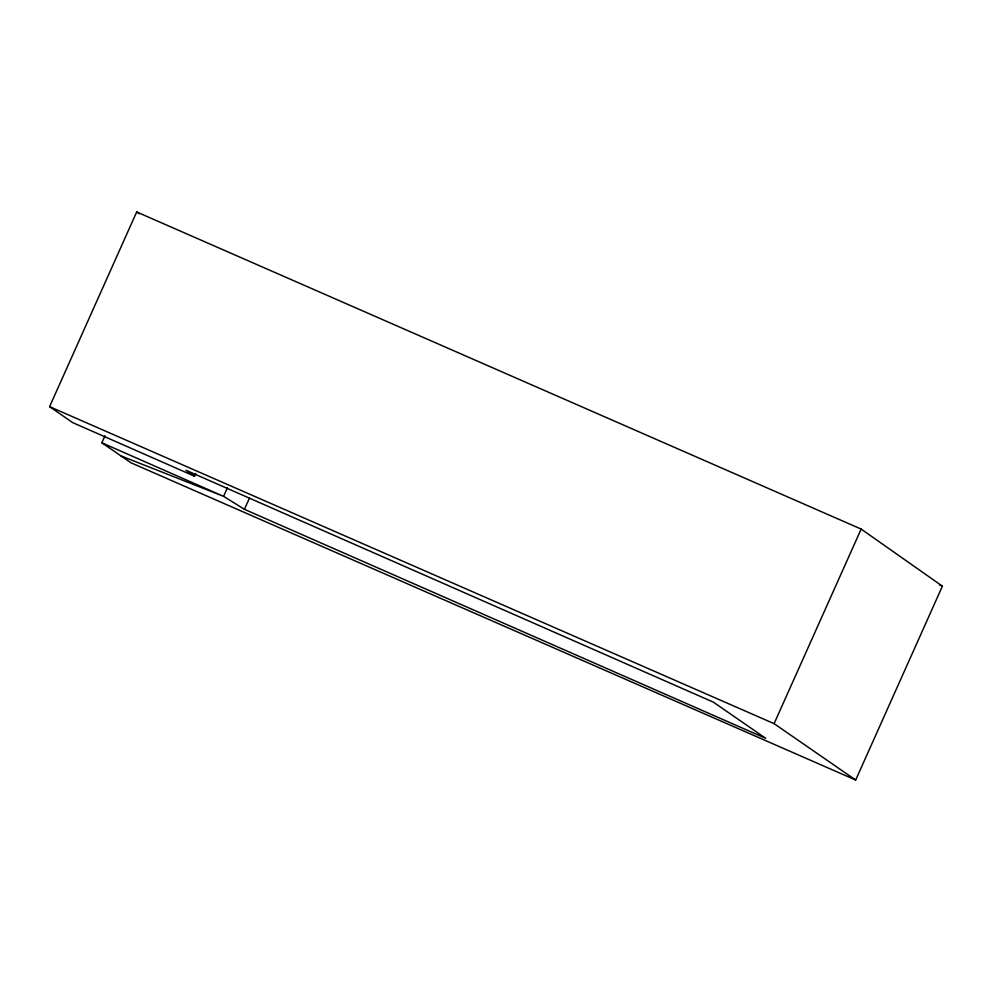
<?xml version="1.0" encoding="UTF-8"?>
<svg xmlns="http://www.w3.org/2000/svg" width="992" height="992" viewBox="0 0 992 992"><rect width="100%" height="100%" fill="white"/><g stroke="black" fill="none" stroke-linecap="round" stroke-linejoin="round"><path stroke-width="1.49" d="M195.771 473.407L194.519 476.21L72.763 422.654L49.6 406.658L136.685 211.966L861.155 529.083L942.4 586.173L855.674 780.034L131.018 462.805L101.829 442.779L104.978 435.773M855.674 780.034L774.095 723.652L861.155 529.083M227.366 487.928L223.584 496.347L244.429 509.33L765.7 738.321L713.397 702.162L185.975 470.258L194.519 476.21M244.429 509.33L249.488 498.071M120.987 455.911L223.584 496.347L101.829 442.779M939.56 584.933L942.4 586.173M49.6 406.658L774.095 723.652M136.685 211.966L139.24 213.726"/></g></svg>
